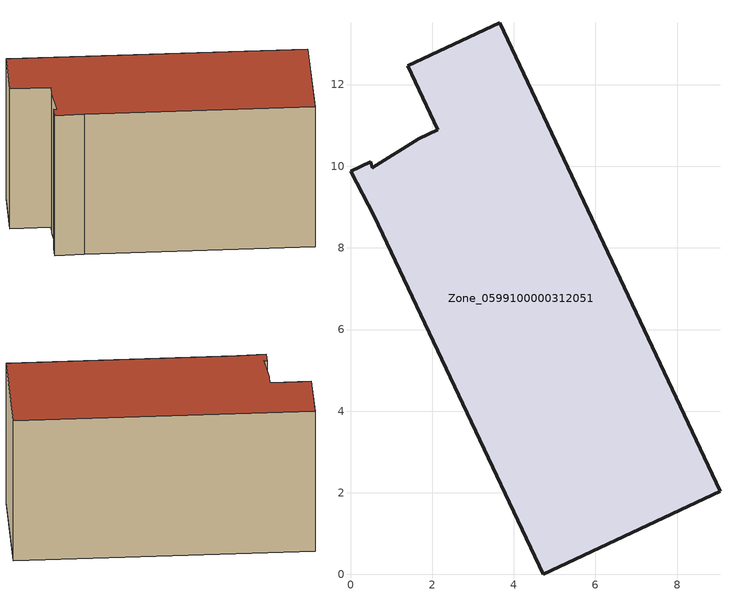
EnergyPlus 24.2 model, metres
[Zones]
Zone_0599100000312051
 floor ground (C_G): 9.05,2.04 4.72,0 0.58,8.77 0,9.88 0.5,10.11 0.54,9.96 1.68,10.67 2.14,10.89 1.4,12.46 3.65,13.52 z0
 wall outside (C_F): 1.4,12.46 2.14,10.89 1.68,10.67 0.54,9.96 0.5,10.11 0,9.88 0.58,8.77 4.72,0 9.05,2.04 3.65,13.52 1.4,12.46 z0:6.79
 roof outside (C_R): 1.68,10.67 0.54,9.96 0.5,10.11 0,9.88 0.58,8.77 4.72,0 9.05,2.04 3.65,13.52 1.4,12.46 2.14,10.89 z6.79
[BUILDING]
Pand.0599100000312051: North Axis=0; Terrain=City; Loads Convergence Tolerance Value=0.04; Temperature Convergence Tolerance Value=0.4; Solar Distribution=FullExterior; Maximum Number of Warmup Days=25; Minimum Number of Warmup Days=1
[Site:Location]
Rotterdam.The.Hague.AP_ZH_NLD Design_Conditions: Latitude=51.96; Longitude=4.45; Time Zone=1; Elevation=-4.5
[SITE:GROUNDTEMPERATURE:BUILDINGSURFACE]
18, 18, 18, 18, 18, 18, 18, 18, 18, 18, 18, 18
[MATERIAL] Thermal Absorptance=0.9; Solar Absorptance=0.7; Visible Absorptance=0.7
Name | Roughness | Thickness | Conductivity | Density | Specific Heat
G.TI.1992-2005 | MediumSmooth | 0.15 | 0.06 | 540 | 1210
F.TI.1992-2005 | Rough | 0.3 | 0.12 | 1920 | 840
R.TI.1992-2005 | MediumRough | 0.2 | 0.08 | 1500 | 1000
[CONSTRUCTION]
C_G: G.TI.1992-2005
C_F: F.TI.1992-2005
C_R: R.TI.1992-2005
[ZONE]
Zone_0599100000312051: Type=1; Multiplier=1; Ceiling Height=Autocalculate; Volume=Autocalculate; Floor Area=autocalculate; Part of Total Floor Area=Yes
[ZONEINFILTRATION:DESIGNFLOWRATE]
Infil_Zone_0599100000312051: Zone or ZoneList or Space or SpaceList=Zone_0599100000312051; Schedule=AlwaysOn; Design Flow Rate Calculation Method=Flow/Area; Flow Rate per Floor Area=0.0015; Constant Term Coefficient=1; Temperature Term Coefficient=0; Velocity Term Coefficient=0; Velocity Squared Term Coefficient=0
[HVACTEMPLATE:ZONE:IDEALLOADSAIRSYSTEM]
Zone_0599100000312051: Maximum Heating Supply Air Temperature=50; Minimum Cooling Supply Air Temperature=13; Maximum Heating Supply Air Humidity Ratio=0.0156; Minimum Cooling Supply Air Humidity Ratio=0.0077; Heating Limit=NoLimit; Cooling Limit=NoLimit; Dehumidification Control Type=ConstantSensibleHeatRatio; Cooling Sensible Heat Ratio=0.7; Dehumidification Setpoint=60; Humidification Control Type=None; Humidification Setpoint=30; Outdoor Air Method=None; Outdoor Air Flow Rate per Person=0.00944; Outdoor Air Flow Rate per Zone Floor Area=0; Outdoor Air Flow Rate per Zone=0; Demand Controlled Ventilation Type=None; Outdoor Air Economizer Type=NoEconomizer; Heat Recovery Type=None; Sensible Heat Recovery Effectiveness=0.7; Latent Heat Recovery Effectiveness=0.65
[ZONECONTROL:THERMOSTAT]
ThermostatControl_Zone_0599100000312051: Zone or ZoneList=Zone_0599100000312051; Control Type Schedule=DualSetpointControlType; Control 1=Thermostat_Zone_0599100000312051; Temperature Difference Between Cutout And Setpoint=0
[THERMOSTATSETPOINT:DUALSETPOINT]
Thermostat_Zone_0599100000312051: Heating Setpoint Temperature Schedule=HeatingSetpoint_Zone_0599100000312051; Cooling Setpoint Temperature Schedule=CoolingSetpoint_Zone_0599100000312051
[SCHEDULE:COMPACT]
HeatingSetpoint_Zone_0599100000312051: Through: 12/31, For: AllDays, Until: 24:00, 21
CoolingSetpoint_Zone_0599100000312051: Through: 12/31, For: AllDays, Until: 24:00, 24
DualSetpointControlType: Through: 12/31, For: AllDays, Until: 24:00, 4
AlwaysOn: Through: 12/31, For: AllDays, Until: 24:00, 1
